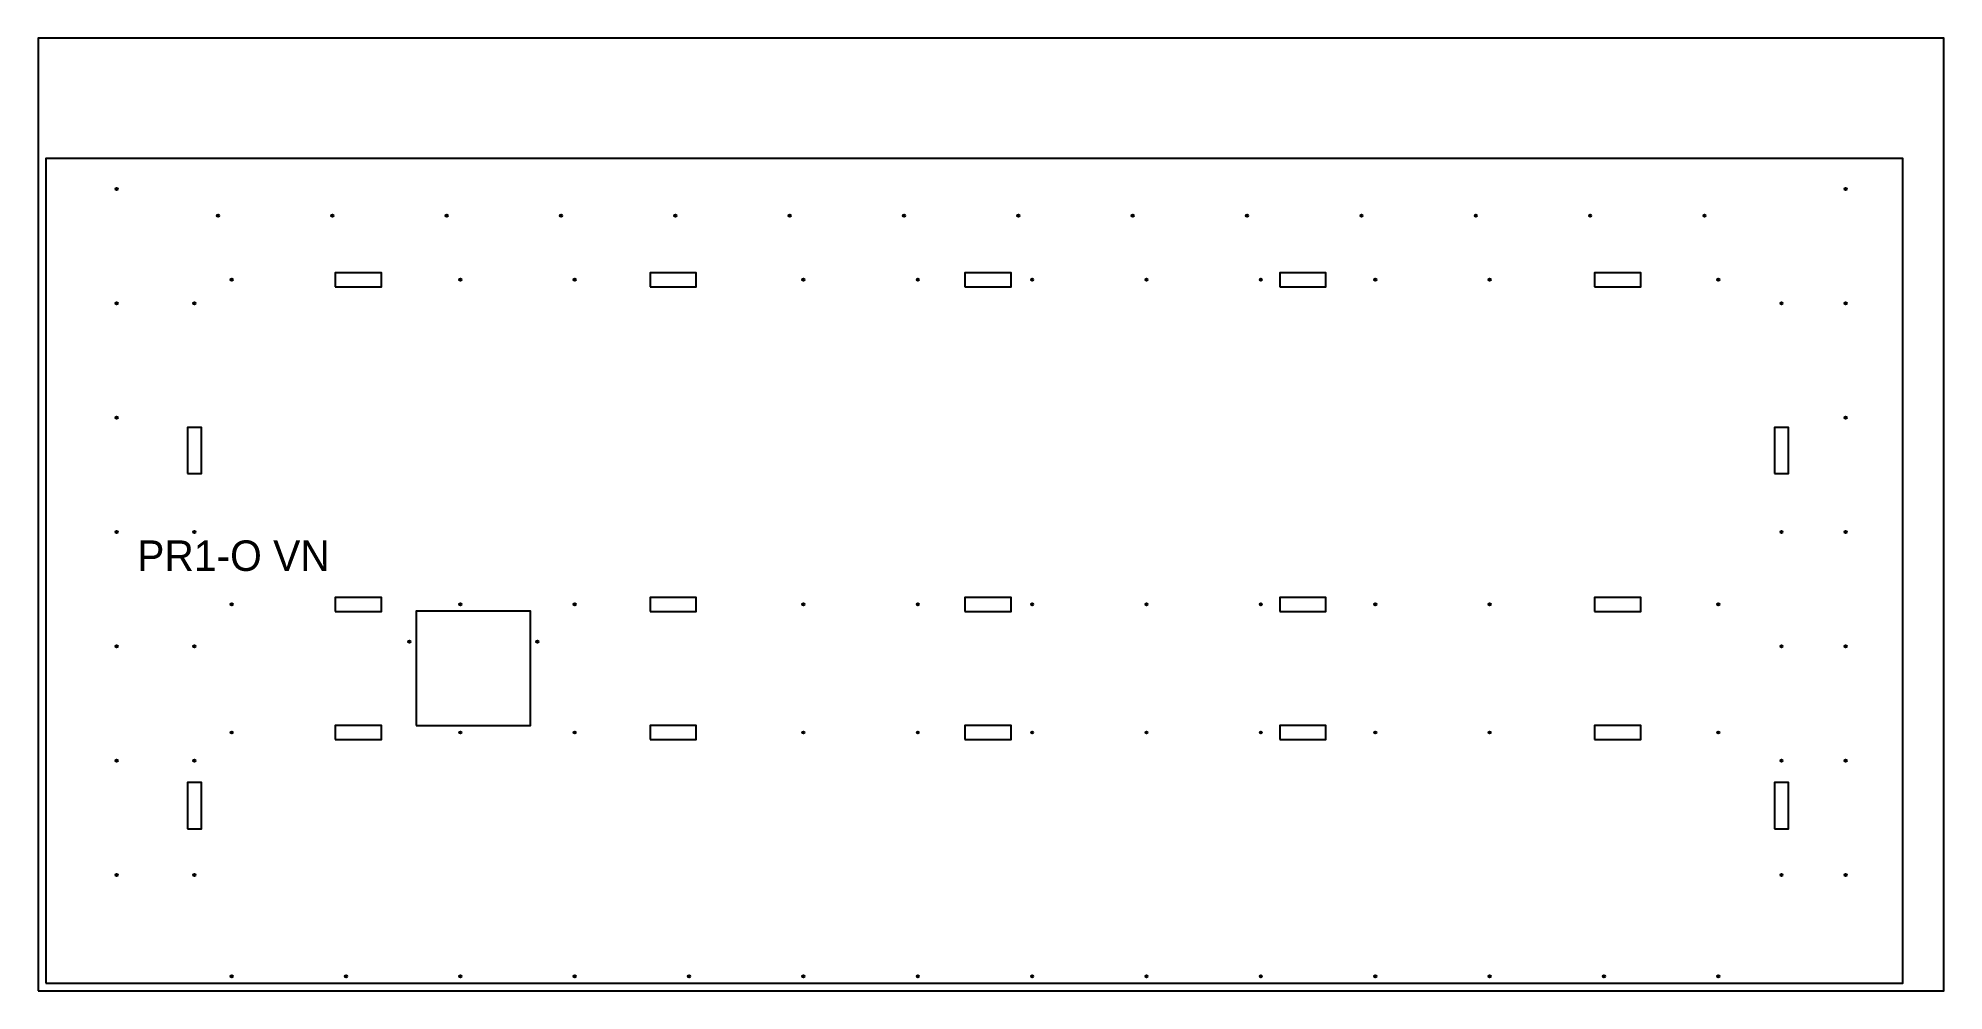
# Model space of a CAD drawing. Header units: millimetres. Extents: x 0 to 2500, y 0 to 1250.
import ezdxf

# ---------------------------------------------------------------- set-up
doc = ezdxf.new("R2010")
doc.units = ezdxf.units.MM
for name, color, linetype in [('CUT_INNER', 5, 'CONTINUOUS'), ('CUT_OUTER', 1, 'CONTINUOUS'), ('ENGRAVE', 2, 'CONTINUOUS'), ('MARK_D3', 6, 'CONTINUOUS'), ('SHEET', 8, 'CONTINUOUS')]:
    doc.layers.add(name, color=color, linetype=linetype)

msp = doc.modelspace()

# ---------------------------------------------------------------- linework, layer by layer
at = {"layer": 'CUT_INNER'}
for points in [[(389.75, 923.75), (450.25, 923.75), (450.25, 942.25), (389.75, 942.25)], [(802.75, 923.75), (863.25, 923.75), (863.25, 942.25), (802.75, 942.25)], [(1215.75, 923.75), (1276.25, 923.75), (1276.25, 942.25), (1215.75, 942.25)], [(1628.75, 923.75), (1689.25, 923.75), (1689.25, 942.25), (1628.75, 942.25)], [(2041.75, 923.75), (2102.25, 923.75), (2102.25, 942.25), (2041.75, 942.25)], [(195.75, 678.75), (214.25, 678.75), (214.25, 739.25), (195.75, 739.25)], [(2277.75, 678.75), (2296.25, 678.75), (2296.25, 739.25), (2277.75, 739.25)], [(389.75, 497.75), (450.25, 497.75), (450.25, 516.25), (389.75, 516.25)], [(802.75, 497.75), (863.25, 497.75), (863.25, 516.25), (802.75, 516.25)], [(1215.75, 497.75), (1276.25, 497.75), (1276.25, 516.25), (1215.75, 516.25)], [(1628.75, 497.75), (1689.25, 497.75), (1689.25, 516.25), (1628.75, 516.25)], [(2041.75, 497.75), (2102.25, 497.75), (2102.25, 516.25), (2041.75, 516.25)], [(496, 348), (646, 348), (646, 498), (496, 498)], [(389.75, 329.75), (450.25, 329.75), (450.25, 348.25), (389.75, 348.25)], [(802.75, 329.75), (863.25, 329.75), (863.25, 348.25), (802.75, 348.25)], [(1215.75, 329.75), (1276.25, 329.75), (1276.25, 348.25), (1215.75, 348.25)], [(1628.75, 329.75), (1689.25, 329.75), (1689.25, 348.25), (1628.75, 348.25)], [(2041.75, 329.75), (2102.25, 329.75), (2102.25, 348.25), (2041.75, 348.25)], [(195.75, 212.75), (214.25, 212.75), (214.25, 273.25), (195.75, 273.25)], [(2277.75, 212.75), (2296.25, 212.75), (2296.25, 273.25), (2277.75, 273.25)]]:
    msp.add_lwpolyline(points, close=True, dxfattribs=at)
at = {"layer": 'CUT_OUTER'}
msp.add_lwpolyline([(10, 10), (2446, 10), (2446, 1092), (10, 1092)], close=True, dxfattribs=at)
at = {"layer": 'MARK_D3'}
for centre in [(103, 1052), (2371, 1052), (236, 1017), (386, 1017), (536, 1017), (686, 1017), (836, 1017), (986, 1017), (1136, 1017), (1286, 1017), (1436, 1017), (1586, 1017), (1736, 1017), (1886, 1017), (2036, 1017), (2186, 1017), (254, 933), (554, 933), (704, 933), (1004, 933), (1154, 933), (1304, 933), (1454, 933), (1604, 933), (1754, 933), (1904, 933), (2204, 933), (103, 902), (205, 902), (2287, 902), (2371, 902), (103, 752), (2371, 752), (103, 602), (205, 602), (2287, 602), (2371, 602), (254, 507), (554, 507), (704, 507), (1004, 507), (1154, 507), (1304, 507), (1454, 507), (1604, 507), (1754, 507), (1904, 507), (2204, 507), (103, 452), (205, 452), (487, 458), (655, 458), (2287, 452), (2371, 452), (254, 339), (554, 339), (704, 339), (1004, 339), (1154, 339), (1304, 339), (1454, 339), (1604, 339), (1754, 339), (1904, 339), (2204, 339), (103, 302), (205, 302), (2287, 302), (2371, 302), (103, 152), (205, 152), (2287, 152), (2371, 152), (254, 19), (404, 19), (554, 19), (704, 19), (854, 19), (1004, 19), (1154, 19), (1304, 19), (1454, 19), (1604, 19), (1754, 19), (1904, 19), (2054, 19), (2204, 19)]:
    msp.add_circle(centre, 1.5, dxfattribs=at)
at = {"layer": 'SHEET'}
msp.add_lwpolyline([(0, 0), (2500, 0), (2500, 1250), (0, 1250)], close=True, dxfattribs=at)

# ---------------------------------------------------------------- texts
at = {"layer": 'ENGRAVE'}
msp.add_text('PR1-O VN', height=40, dxfattribs=at).set_placement((130, 551))

doc.saveas('drawing.dxf')
